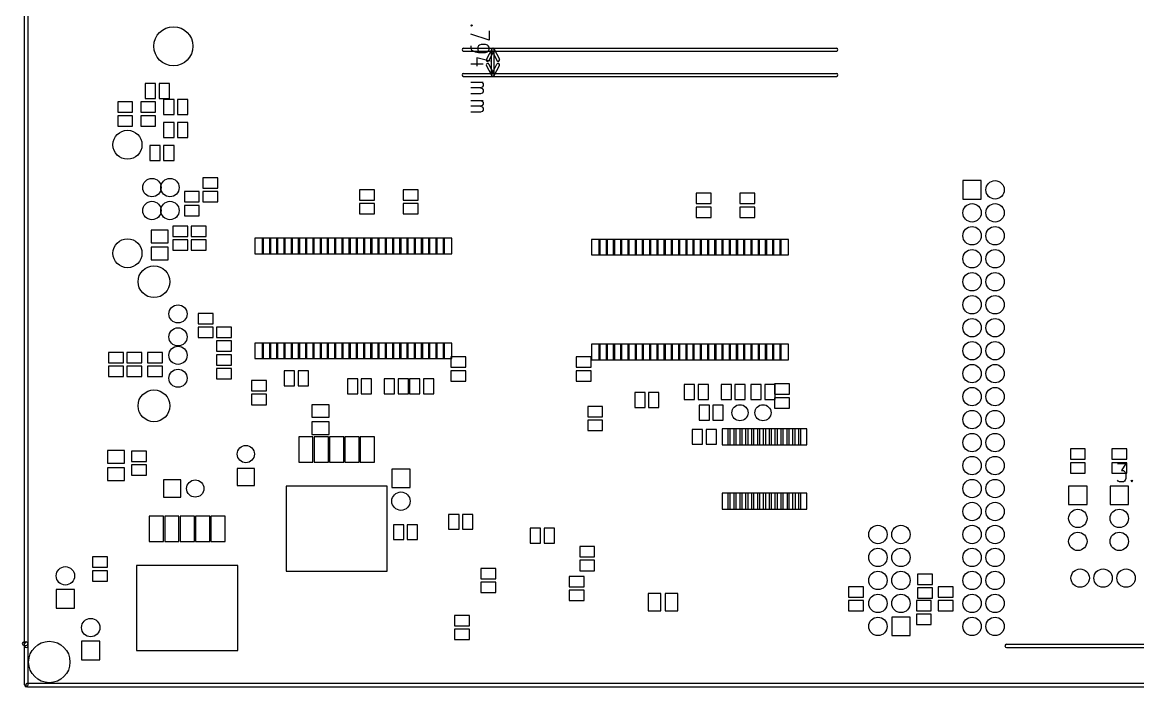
# Model space of a CAD drawing. Extents: x -29274 to 69862, y 24345 to 162744.
# Drawn here: x -8675 to 39854, y 24345 to 53262 of the extents above; entities that cross this region are included whole.
import ezdxf

# ---------------------------------------------------------------- set-up
doc = ezdxf.new("R2010")
doc.units = 0
doc.layers.add('BLACK', color=1, linetype='CONTINUOUS')

msp = doc.modelspace()

# ---------------------------------------------------------------- linework, layer by layer
at = {"layer": 'BLACK'}
for p, q in [((-8575, 26120), (-8575, 77770)), ((-8425, 26120), (-8425, 77770)), ((10837, 53119), (10875, 53148)), ((10875, 53091), (10837, 53119)), ((10913, 53119), (10837, 53119)), ((10875, 53148), (10913, 53119)), ((10913, 53119), (10875, 53091)), ((11637, 52490), (10837, 52747)), ((11637, 52890), (11637, 52490)), ((10521, 52130), (26749, 52130)), ((10521, 52010), (26749, 52010)), ((10837, 52234), (10837, 52119)), ((10837, 52119), (10875, 52062)), ((10875, 52062), (10913, 52034)), ((10913, 52034), (11028, 51976)), ((11028, 51976), (11180, 51948)), ((11180, 52234), (11142, 52176)), ((11142, 52176), (11142, 52062)), ((11142, 52062), (11180, 52005)), ((11218, 52262), (11180, 52234)), ((11180, 52005), (11218, 51976)), ((11180, 51948), (11485, 51948)), ((11294, 52291), (11218, 52262)), ((11218, 51976), (11294, 51948)), ((11485, 52291), (11294, 52291)), ((11561, 52262), (11485, 52291)), ((11485, 51948), (11561, 51976)), ((11747, 52098), (11518, 51656)), ((11599, 52234), (11561, 52262)), ((11561, 51976), (11599, 52005)), ((11637, 52176), (11599, 52234)), ((11599, 52005), (11637, 52062)), ((11854, 52042), (11625, 51600)), ((11637, 52062), (11637, 52176)), ((11741, 50970), (11741, 52070)), ((11748, 52042), (11978, 51600)), ((11854, 52098), (12084, 51656)), ((11861, 50970), (11861, 52070)), ((11675, 51577), (11104, 51720)), ((11104, 51720), (11104, 51348)), ((11854, 50999), (11625, 51441)), ((11748, 50999), (11978, 51441)), ((10521, 51030), (26749, 51030)), ((11371, 51434), (10837, 51434)), ((11747, 50943), (11518, 51385)), ((11854, 50943), (12084, 51385)), ((-3325, 50595), (-3325, 49945)), ((-2875, 50595), (-3325, 50595)), ((-2875, 49945), (-2875, 50595)), ((-2725, 50595), (-2725, 49945)), ((-2275, 50595), (-2725, 50595)), ((-2275, 49945), (-2275, 50595)), ((10521, 50910), (26749, 50910)), ((10837, 50663), (11371, 50663)), ((11294, 50663), (11332, 50635)), ((11332, 50635), (11371, 50577)), ((11371, 50492), (11332, 50435)), ((11371, 50577), (11371, 50492)), ((11256, 50406), (10837, 50406)), ((11256, 50149), (10837, 50149)), ((11332, 50435), (11256, 50406)), ((11256, 50406), (11332, 50377)), ((11332, 50177), (11256, 50149)), ((11332, 50377), (11371, 50320)), ((11371, 50235), (11332, 50177)), ((11371, 50320), (11371, 50235)), ((-3875, 49795), (-4525, 49795)), ((-4525, 49795), (-4525, 49345)), ((-3875, 49345), (-3875, 49795)), ((-2875, 49795), (-3525, 49795)), ((-3525, 49795), (-3525, 49345)), ((-3325, 49945), (-2875, 49945)), ((-2875, 49345), (-2875, 49795)), ((-2725, 49945), (-2275, 49945)), ((-2075, 49895), (-2525, 49895)), ((-2525, 49895), (-2525, 49245)), ((-2075, 49245), (-2075, 49895)), ((-1475, 49895), (-1925, 49895)), ((-1925, 49895), (-1925, 49245)), ((-1475, 49245), (-1475, 49895)), ((10837, 49863), (11371, 49863)), ((11256, 49606), (10837, 49606)), ((11332, 49635), (11256, 49606)), ((11256, 49606), (11332, 49577)), ((11294, 49863), (11332, 49835)), ((11332, 49835), (11371, 49777)), ((11371, 49692), (11332, 49635)), ((11332, 49577), (11371, 49520)), ((11371, 49777), (11371, 49692)), ((11371, 49520), (11371, 49435)), ((-4525, 49345), (-3875, 49345)), ((-3875, 49195), (-4525, 49195)), ((-4525, 49195), (-4525, 48745)), ((-3875, 48745), (-3875, 49195)), ((-3525, 49345), (-2875, 49345)), ((-2875, 49195), (-3525, 49195)), ((-3525, 49195), (-3525, 48745)), ((-2875, 48745), (-2875, 49195)), ((-2525, 49245), (-2075, 49245)), ((-1925, 49245), (-1475, 49245)), ((11256, 49349), (10837, 49349)), ((11332, 49377), (11256, 49349)), ((11371, 49435), (11332, 49377)), ((-4525, 48745), (-3875, 48745)), ((-3525, 48745), (-2875, 48745)), ((-2075, 48895), (-2525, 48895)), ((-2525, 48895), (-2525, 48245)), ((-2075, 48245), (-2075, 48895)), ((-1475, 48895), (-1925, 48895)), ((-1925, 48895), (-1925, 48245)), ((-1475, 48245), (-1475, 48895)), ((-2525, 48245), (-2075, 48245)), ((-1925, 48245), (-1475, 48245)), ((-2675, 47895), (-3125, 47895)), ((-3125, 47895), (-3125, 47245)), ((-2675, 47245), (-2675, 47895)), ((-2075, 47895), (-2525, 47895)), ((-2525, 47895), (-2525, 47245)), ((-2075, 47245), (-2075, 47895)), ((-3125, 47245), (-2675, 47245)), ((-2525, 47245), (-2075, 47245)), ((-175, 46495), (-825, 46495)), ((-825, 46495), (-825, 46045)), ((-175, 46045), (-175, 46495)), ((33050, 46370), (32250, 46370)), ((32250, 46370), (32250, 45570)), ((33050, 45570), (33050, 46370)), ((-975, 45895), (-1625, 45895)), ((-1625, 45895), (-1625, 45445)), ((-975, 45445), (-975, 45895)), ((-825, 46045), (-175, 46045)), ((-175, 45895), (-825, 45895)), ((-825, 45895), (-825, 45445)), ((-175, 45445), (-175, 45895)), ((6650, 45970), (6000, 45970)), ((6000, 45970), (6000, 45520)), ((6650, 45520), (6650, 45970)), ((8550, 45970), (7900, 45970)), ((7900, 45970), (7900, 45520)), ((8550, 45520), (8550, 45970)), ((21300, 45820), (20650, 45820)), ((20650, 45820), (20650, 45370)), ((21300, 45370), (21300, 45820)), ((23200, 45820), (22550, 45820)), ((22550, 45820), (22550, 45370)), ((23200, 45370), (23200, 45820)), ((-1625, 45445), (-975, 45445)), ((-975, 45295), (-1625, 45295)), ((-1625, 45295), (-1625, 44845)), ((-975, 44845), (-975, 45295)), ((-825, 45445), (-175, 45445)), ((6000, 45520), (6650, 45520)), ((6650, 45370), (6000, 45370)), ((6000, 45370), (6000, 44920)), ((6650, 44920), (6650, 45370)), ((7900, 45520), (8550, 45520)), ((8550, 45370), (7900, 45370)), ((7900, 45370), (7900, 44920)), ((8550, 44920), (8550, 45370)), ((20650, 45370), (21300, 45370)), ((21300, 45220), (20650, 45220)), ((20650, 45220), (20650, 44770)), ((21300, 44770), (21300, 45220)), ((22550, 45370), (23200, 45370)), ((23200, 45220), (22550, 45220)), ((22550, 45220), (22550, 44770)), ((23200, 44770), (23200, 45220)), ((32250, 45570), (33050, 45570)), ((-1625, 44845), (-975, 44845)), ((6000, 44920), (6650, 44920)), ((7900, 44920), (8550, 44920)), ((20650, 44770), (21300, 44770)), ((22550, 44770), (23200, 44770)), ((-2325, 44220), (-3075, 44220)), ((-3075, 44220), (-3075, 43670)), ((-2325, 43670), (-2325, 44220)), ((-1475, 44395), (-2125, 44395)), ((-2125, 44395), (-2125, 43945)), ((-1475, 43945), (-1475, 44395)), ((-675, 44395), (-1325, 44395)), ((-1325, 44395), (-1325, 43945)), ((-675, 43945), (-675, 44395)), ((-2125, 43945), (-1475, 43945)), ((-1475, 43795), (-2125, 43795)), ((-2125, 43795), (-2125, 43345)), ((-1475, 43345), (-1475, 43795)), ((-1325, 43945), (-675, 43945)), ((-675, 43795), (-1325, 43795)), ((-1325, 43795), (-1325, 43345)), ((-675, 43345), (-675, 43795)), ((1819, 43864), (1443, 43864)), ((1443, 43864), (1443, 43192)), ((2134, 43864), (1758, 43864)), ((1758, 43864), (1758, 43192)), ((1819, 43192), (1819, 43864)), ((2449, 43864), (2073, 43864)), ((2073, 43864), (2073, 43192)), ((2134, 43192), (2134, 43864)), ((2764, 43864), (2388, 43864)), ((2388, 43864), (2388, 43192)), ((2449, 43192), (2449, 43864)), ((3079, 43864), (2703, 43864)), ((2703, 43864), (2703, 43192)), ((2764, 43192), (2764, 43864)), ((3394, 43864), (3018, 43864)), ((3018, 43864), (3018, 43192)), ((3079, 43192), (3079, 43864)), ((3709, 43864), (3333, 43864)), ((3333, 43864), (3333, 43192)), ((3394, 43192), (3394, 43864)), ((4024, 43864), (3648, 43864)), ((3648, 43864), (3648, 43192)), ((3709, 43192), (3709, 43864)), ((4339, 43864), (3963, 43864)), ((3963, 43864), (3963, 43192)), ((4024, 43192), (4024, 43864)), ((4654, 43864), (4278, 43864)), ((4278, 43864), (4278, 43192)), ((4339, 43192), (4339, 43864)), ((4969, 43864), (4593, 43864)), ((4593, 43864), (4593, 43192)), ((4654, 43192), (4654, 43864)), ((5284, 43864), (4908, 43864)), ((4908, 43864), (4908, 43192)), ((4969, 43192), (4969, 43864)), ((5598, 43864), (5222, 43864)), ((5222, 43864), (5222, 43192)), ((5284, 43192), (5284, 43864)), ((5913, 43864), (5537, 43864)), ((5537, 43864), (5537, 43192)), ((5598, 43192), (5598, 43864)), ((6227, 43864), (5851, 43864)), ((5851, 43864), (5851, 43192)), ((5913, 43192), (5913, 43864)), ((6542, 43864), (6166, 43864)), ((6166, 43864), (6166, 43192)), ((6227, 43192), (6227, 43864)), ((6857, 43864), (6481, 43864)), ((6481, 43864), (6481, 43192)), ((6542, 43192), (6542, 43864)), ((7172, 43864), (6796, 43864)), ((6796, 43864), (6796, 43192)), ((6857, 43192), (6857, 43864)), ((7487, 43864), (7111, 43864)), ((7111, 43864), (7111, 43192)), ((7172, 43192), (7172, 43864)), ((7802, 43864), (7426, 43864)), ((7426, 43864), (7426, 43192)), ((7487, 43192), (7487, 43864)), ((8117, 43864), (7741, 43864)), ((7741, 43864), (7741, 43192)), ((7802, 43192), (7802, 43864)), ((8432, 43864), (8056, 43864)), ((8056, 43864), (8056, 43192)), ((8117, 43192), (8117, 43864)), ((8747, 43864), (8371, 43864)), ((8371, 43864), (8371, 43192)), ((8432, 43192), (8432, 43864)), ((9062, 43864), (8686, 43864)), ((8686, 43864), (8686, 43192)), ((8747, 43192), (8747, 43864)), ((9377, 43864), (9001, 43864)), ((9001, 43864), (9001, 43192)), ((9062, 43192), (9062, 43864)), ((9692, 43864), (9316, 43864)), ((9316, 43864), (9316, 43192)), ((9377, 43192), (9377, 43864)), ((10007, 43864), (9631, 43864)), ((9631, 43864), (9631, 43192)), ((9692, 43192), (9692, 43864)), ((10007, 43192), (10007, 43864)), ((16469, 43814), (16093, 43814)), ((16093, 43814), (16093, 43142)), ((16784, 43814), (16408, 43814)), ((16408, 43814), (16408, 43142)), ((16469, 43142), (16469, 43814)), ((17099, 43814), (16723, 43814)), ((16723, 43814), (16723, 43142)), ((16784, 43142), (16784, 43814)), ((17414, 43814), (17038, 43814)), ((17038, 43814), (17038, 43142)), ((17099, 43142), (17099, 43814)), ((17729, 43814), (17353, 43814)), ((17353, 43814), (17353, 43142)), ((17414, 43142), (17414, 43814)), ((18044, 43814), (17668, 43814)), ((17668, 43814), (17668, 43142)), ((17729, 43142), (17729, 43814)), ((18359, 43814), (17983, 43814)), ((17983, 43814), (17983, 43142)), ((18044, 43142), (18044, 43814)), ((18674, 43814), (18298, 43814)), ((18298, 43814), (18298, 43142)), ((18359, 43142), (18359, 43814)), ((18989, 43814), (18613, 43814)), ((18613, 43814), (18613, 43142)), ((18674, 43142), (18674, 43814)), ((19304, 43814), (18928, 43814)), ((18928, 43814), (18928, 43142)), ((18989, 43142), (18989, 43814)), ((19619, 43814), (19243, 43814)), ((19243, 43814), (19243, 43142)), ((19304, 43142), (19304, 43814)), ((19934, 43814), (19558, 43814)), ((19558, 43814), (19558, 43142)), ((19619, 43142), (19619, 43814)), ((20248, 43814), (19872, 43814)), ((19872, 43814), (19872, 43142)), ((19934, 43142), (19934, 43814)), ((20563, 43814), (20187, 43814)), ((20187, 43814), (20187, 43142)), ((20248, 43142), (20248, 43814)), ((20877, 43814), (20501, 43814)), ((20501, 43814), (20501, 43142)), ((20563, 43142), (20563, 43814)), ((21192, 43814), (20816, 43814)), ((20816, 43814), (20816, 43142)), ((20877, 43142), (20877, 43814)), ((21507, 43814), (21131, 43814)), ((21131, 43814), (21131, 43142)), ((21192, 43142), (21192, 43814)), ((21822, 43814), (21446, 43814)), ((21446, 43814), (21446, 43142)), ((21507, 43142), (21507, 43814)), ((22137, 43814), (21761, 43814)), ((21761, 43814), (21761, 43142)), ((21822, 43142), (21822, 43814)), ((22452, 43814), (22076, 43814)), ((22076, 43814), (22076, 43142)), ((22137, 43142), (22137, 43814)), ((22767, 43814), (22391, 43814)), ((22391, 43814), (22391, 43142)), ((22452, 43142), (22452, 43814)), ((23082, 43814), (22706, 43814)), ((22706, 43814), (22706, 43142)), ((22767, 43142), (22767, 43814)), ((23397, 43814), (23021, 43814)), ((23021, 43814), (23021, 43142)), ((23082, 43142), (23082, 43814)), ((23712, 43814), (23336, 43814)), ((23336, 43814), (23336, 43142)), ((23397, 43142), (23397, 43814)), ((24027, 43814), (23651, 43814)), ((23651, 43814), (23651, 43142)), ((23712, 43142), (23712, 43814)), ((24342, 43814), (23966, 43814)), ((23966, 43814), (23966, 43142)), ((24027, 43142), (24027, 43814)), ((24657, 43814), (24281, 43814)), ((24281, 43814), (24281, 43142)), ((24342, 43142), (24342, 43814)), ((24657, 43142), (24657, 43814)), ((-3075, 43670), (-2325, 43670)), ((-2325, 43470), (-3075, 43470)), ((-3075, 43470), (-3075, 42920)), ((-2325, 42920), (-2325, 43470)), ((-2125, 43345), (-1475, 43345)), ((-1325, 43345), (-675, 43345)), ((1443, 43192), (1819, 43192)), ((1758, 43192), (2134, 43192)), ((2073, 43192), (2449, 43192)), ((2388, 43192), (2764, 43192)), ((2703, 43192), (3079, 43192)), ((3018, 43192), (3394, 43192)), ((3333, 43192), (3709, 43192)), ((3648, 43192), (4024, 43192)), ((3963, 43192), (4339, 43192)), ((4278, 43192), (4654, 43192)), ((4593, 43192), (4969, 43192)), ((4908, 43192), (5284, 43192)), ((5222, 43192), (5598, 43192)), ((5537, 43192), (5913, 43192)), ((5851, 43192), (6227, 43192)), ((6166, 43192), (6542, 43192)), ((6481, 43192), (6857, 43192)), ((6796, 43192), (7172, 43192)), ((7111, 43192), (7487, 43192)), ((7426, 43192), (7802, 43192)), ((7741, 43192), (8117, 43192)), ((8056, 43192), (8432, 43192)), ((8371, 43192), (8747, 43192)), ((8686, 43192), (9062, 43192)), ((9001, 43192), (9377, 43192)), ((9316, 43192), (9692, 43192)), ((9631, 43192), (10007, 43192)), ((-3075, 42920), (-2325, 42920)), ((16093, 43142), (16469, 43142)), ((16408, 43142), (16784, 43142)), ((16723, 43142), (17099, 43142)), ((17038, 43142), (17414, 43142)), ((17353, 43142), (17729, 43142)), ((17668, 43142), (18044, 43142)), ((17983, 43142), (18359, 43142)), ((18298, 43142), (18674, 43142)), ((18613, 43142), (18989, 43142)), ((18928, 43142), (19304, 43142)), ((19243, 43142), (19619, 43142)), ((19558, 43142), (19934, 43142)), ((19872, 43142), (20248, 43142)), ((20187, 43142), (20563, 43142)), ((20501, 43142), (20877, 43142)), ((20816, 43142), (21192, 43142)), ((21131, 43142), (21507, 43142)), ((21446, 43142), (21822, 43142)), ((21761, 43142), (22137, 43142)), ((22076, 43142), (22452, 43142)), ((22391, 43142), (22767, 43142)), ((22706, 43142), (23082, 43142)), ((23021, 43142), (23397, 43142)), ((23336, 43142), (23712, 43142)), ((23651, 43142), (24027, 43142)), ((23966, 43142), (24342, 43142)), ((24281, 43142), (24657, 43142)), ((-375, 40595), (-1025, 40595)), ((-1025, 40595), (-1025, 40145)), ((-375, 40145), (-375, 40595)), ((-1025, 40145), (-375, 40145)), ((-375, 39995), (-1025, 39995)), ((-1025, 39995), (-1025, 39545)), ((-375, 39545), (-375, 39995)), ((425, 39995), (-225, 39995)), ((-225, 39995), (-225, 39545)), ((425, 39545), (425, 39995)), ((-1025, 39545), (-375, 39545)), ((-225, 39545), (425, 39545)), ((425, 39395), (-225, 39395)), ((-225, 39395), (-225, 38945)), ((425, 38945), (425, 39395)), ((-4275, 38895), (-4925, 38895)), ((-4925, 38895), (-4925, 38445)), ((-4275, 38445), (-4275, 38895)), ((-3475, 38895), (-4125, 38895)), ((-4125, 38895), (-4125, 38445)), ((-3475, 38445), (-3475, 38895)), ((-2575, 38895), (-3225, 38895)), ((-3225, 38895), (-3225, 38445)), ((-2575, 38445), (-2575, 38895)), ((-225, 38945), (425, 38945)), ((1819, 39298), (1443, 39298)), ((1443, 39298), (1443, 38626)), ((2134, 39298), (1758, 39298)), ((1758, 39298), (1758, 38626)), ((1819, 38626), (1819, 39298)), ((2449, 39298), (2073, 39298)), ((2073, 39298), (2073, 38626)), ((2134, 38626), (2134, 39298)), ((2764, 39298), (2388, 39298)), ((2388, 39298), (2388, 38626)), ((2449, 38626), (2449, 39298)), ((3079, 39298), (2703, 39298)), ((2703, 39298), (2703, 38626)), ((2764, 38626), (2764, 39298)), ((3394, 39298), (3018, 39298)), ((3018, 39298), (3018, 38626)), ((3079, 38626), (3079, 39298)), ((3709, 39298), (3333, 39298)), ((3333, 39298), (3333, 38626)), ((3394, 38626), (3394, 39298)), ((4024, 39298), (3648, 39298)), ((3648, 39298), (3648, 38626)), ((3709, 38626), (3709, 39298)), ((4339, 39298), (3963, 39298)), ((3963, 39298), (3963, 38626)), ((4024, 38626), (4024, 39298)), ((4654, 39298), (4278, 39298)), ((4278, 39298), (4278, 38626)), ((4339, 38626), (4339, 39298)), ((4969, 39298), (4593, 39298)), ((4593, 39298), (4593, 38626)), ((4654, 38626), (4654, 39298)), ((5284, 39298), (4908, 39298)), ((4908, 39298), (4908, 38626)), ((4969, 38626), (4969, 39298)), ((5598, 39298), (5222, 39298)), ((5222, 39298), (5222, 38626)), ((5284, 38626), (5284, 39298)), ((5913, 39298), (5537, 39298)), ((5537, 39298), (5537, 38626)), ((5598, 38626), (5598, 39298)), ((6227, 39298), (5851, 39298)), ((5851, 39298), (5851, 38626)), ((5913, 38626), (5913, 39298)), ((6542, 39298), (6166, 39298)), ((6166, 39298), (6166, 38626)), ((6227, 38626), (6227, 39298)), ((6857, 39298), (6481, 39298)), ((6481, 39298), (6481, 38626)), ((6542, 38626), (6542, 39298)), ((7172, 39298), (6796, 39298)), ((6796, 39298), (6796, 38626)), ((6857, 38626), (6857, 39298)), ((7487, 39298), (7111, 39298)), ((7111, 39298), (7111, 38626)), ((7172, 38626), (7172, 39298)), ((7802, 39298), (7426, 39298)), ((7426, 39298), (7426, 38626)), ((7487, 38626), (7487, 39298)), ((8117, 39298), (7741, 39298)), ((7741, 39298), (7741, 38626)), ((7802, 38626), (7802, 39298)), ((8432, 39298), (8056, 39298)), ((8056, 39298), (8056, 38626)), ((8117, 38626), (8117, 39298)), ((8747, 39298), (8371, 39298)), ((8371, 39298), (8371, 38626)), ((8432, 38626), (8432, 39298)), ((9062, 39298), (8686, 39298)), ((8686, 39298), (8686, 38626)), ((8747, 38626), (8747, 39298)), ((9377, 39298), (9001, 39298)), ((9001, 39298), (9001, 38626)), ((9062, 38626), (9062, 39298)), ((9692, 39298), (9316, 39298)), ((9316, 39298), (9316, 38626)), ((9377, 38626), (9377, 39298)), ((10007, 39298), (9631, 39298)), ((9631, 39298), (9631, 38626)), ((9692, 38626), (9692, 39298)), ((10007, 38626), (10007, 39298)), ((16469, 39248), (16093, 39248)), ((16093, 39248), (16093, 38576)), ((16784, 39248), (16408, 39248)), ((16408, 39248), (16408, 38576)), ((16469, 38576), (16469, 39248)), ((17099, 39248), (16723, 39248)), ((16723, 39248), (16723, 38576)), ((16784, 38576), (16784, 39248)), ((17414, 39248), (17038, 39248)), ((17038, 39248), (17038, 38576)), ((17099, 38576), (17099, 39248)), ((17729, 39248), (17353, 39248)), ((17353, 39248), (17353, 38576)), ((17414, 38576), (17414, 39248)), ((18044, 39248), (17668, 39248)), ((17668, 39248), (17668, 38576)), ((17729, 38576), (17729, 39248)), ((18359, 39248), (17983, 39248)), ((17983, 39248), (17983, 38576)), ((18044, 38576), (18044, 39248)), ((18674, 39248), (18298, 39248)), ((18298, 39248), (18298, 38576)), ((18359, 38576), (18359, 39248)), ((18989, 39248), (18613, 39248)), ((18613, 39248), (18613, 38576)), ((18674, 38576), (18674, 39248)), ((19304, 39248), (18928, 39248)), ((18928, 39248), (18928, 38576)), ((18989, 38576), (18989, 39248)), ((19619, 39248), (19243, 39248)), ((19243, 39248), (19243, 38576)), ((19304, 38576), (19304, 39248)), ((19934, 39248), (19558, 39248)), ((19558, 39248), (19558, 38576)), ((19619, 38576), (19619, 39248)), ((20248, 39248), (19872, 39248)), ((19872, 39248), (19872, 38576)), ((19934, 38576), (19934, 39248)), ((20563, 39248), (20187, 39248)), ((20187, 39248), (20187, 38576)), ((20248, 38576), (20248, 39248)), ((20877, 39248), (20501, 39248)), ((20501, 39248), (20501, 38576)), ((20563, 38576), (20563, 39248)), ((21192, 39248), (20816, 39248)), ((20816, 39248), (20816, 38576)), ((20877, 38576), (20877, 39248)), ((21507, 39248), (21131, 39248)), ((21131, 39248), (21131, 38576)), ((21192, 38576), (21192, 39248)), ((21822, 39248), (21446, 39248)), ((21446, 39248), (21446, 38576)), ((21507, 38576), (21507, 39248)), ((22137, 39248), (21761, 39248)), ((21761, 39248), (21761, 38576)), ((21822, 38576), (21822, 39248)), ((22452, 39248), (22076, 39248)), ((22076, 39248), (22076, 38576)), ((22137, 38576), (22137, 39248)), ((22767, 39248), (22391, 39248)), ((22391, 39248), (22391, 38576)), ((22452, 38576), (22452, 39248)), ((23082, 39248), (22706, 39248)), ((22706, 39248), (22706, 38576)), ((22767, 38576), (22767, 39248)), ((23397, 39248), (23021, 39248)), ((23021, 39248), (23021, 38576)), ((23082, 38576), (23082, 39248)), ((23712, 39248), (23336, 39248)), ((23336, 39248), (23336, 38576)), ((23397, 38576), (23397, 39248)), ((24027, 39248), (23651, 39248)), ((23651, 39248), (23651, 38576)), ((23712, 38576), (23712, 39248)), ((24342, 39248), (23966, 39248)), ((23966, 39248), (23966, 38576)), ((24027, 38576), (24027, 39248)), ((24657, 39248), (24281, 39248)), ((24281, 39248), (24281, 38576)), ((24342, 38576), (24342, 39248)), ((24657, 38576), (24657, 39248)), ((-4925, 38445), (-4275, 38445)), ((-4125, 38445), (-3475, 38445)), ((-3225, 38445), (-2575, 38445)), ((425, 38795), (-225, 38795)), ((-225, 38795), (-225, 38345)), ((-225, 38345), (425, 38345)), ((425, 38345), (425, 38795)), ((1443, 38626), (1819, 38626)), ((1758, 38626), (2134, 38626)), ((2073, 38626), (2449, 38626)), ((2388, 38626), (2764, 38626)), ((2703, 38626), (3079, 38626)), ((3018, 38626), (3394, 38626)), ((3333, 38626), (3709, 38626)), ((3648, 38626), (4024, 38626)), ((3963, 38626), (4339, 38626)), ((4278, 38626), (4654, 38626)), ((4593, 38626), (4969, 38626)), ((4908, 38626), (5284, 38626)), ((5222, 38626), (5598, 38626)), ((5537, 38626), (5913, 38626)), ((5851, 38626), (6227, 38626)), ((6166, 38626), (6542, 38626)), ((6481, 38626), (6857, 38626)), ((6796, 38626), (7172, 38626)), ((7111, 38626), (7487, 38626)), ((7426, 38626), (7802, 38626)), ((7741, 38626), (8117, 38626)), ((8056, 38626), (8432, 38626)), ((8371, 38626), (8747, 38626)), ((8686, 38626), (9062, 38626)), ((9001, 38626), (9377, 38626)), ((9316, 38626), (9692, 38626)), ((9631, 38626), (10007, 38626)), ((10625, 38695), (9975, 38695)), ((9975, 38695), (9975, 38245)), ((10625, 38245), (10625, 38695)), ((16075, 38695), (15425, 38695)), ((15425, 38695), (15425, 38245)), ((16075, 38245), (16075, 38695)), ((16093, 38576), (16469, 38576)), ((16408, 38576), (16784, 38576)), ((16723, 38576), (17099, 38576)), ((17038, 38576), (17414, 38576)), ((17353, 38576), (17729, 38576)), ((17668, 38576), (18044, 38576)), ((17983, 38576), (18359, 38576)), ((18298, 38576), (18674, 38576)), ((18613, 38576), (18989, 38576)), ((18928, 38576), (19304, 38576)), ((19243, 38576), (19619, 38576)), ((19558, 38576), (19934, 38576)), ((19872, 38576), (20248, 38576)), ((20187, 38576), (20563, 38576)), ((20501, 38576), (20877, 38576)), ((20816, 38576), (21192, 38576)), ((21131, 38576), (21507, 38576)), ((21446, 38576), (21822, 38576)), ((21761, 38576), (22137, 38576)), ((22076, 38576), (22452, 38576)), ((22391, 38576), (22767, 38576)), ((22706, 38576), (23082, 38576)), ((23021, 38576), (23397, 38576)), ((23336, 38576), (23712, 38576)), ((23651, 38576), (24027, 38576)), ((23966, 38576), (24342, 38576)), ((24281, 38576), (24657, 38576)), ((-4275, 38295), (-4925, 38295)), ((-4925, 38295), (-4925, 37845)), ((-4275, 37845), (-4275, 38295)), ((-3475, 38295), (-4125, 38295)), ((-4125, 38295), (-4125, 37845)), ((-3475, 37845), (-3475, 38295)), ((-2575, 38295), (-3225, 38295)), ((-3225, 38295), (-3225, 37845)), ((-2575, 37845), (-2575, 38295)), ((425, 38195), (-225, 38195)), ((-225, 38195), (-225, 37745)), ((425, 37745), (425, 38195)), ((3175, 38095), (2725, 38095)), ((2725, 38095), (2725, 37445)), ((3175, 37445), (3175, 38095)), ((3775, 38095), (3325, 38095)), ((3325, 38095), (3325, 37445)), ((3775, 37445), (3775, 38095)), ((9975, 38245), (10625, 38245)), ((10625, 38095), (9975, 38095)), ((9975, 38095), (9975, 37645)), ((10625, 37645), (10625, 38095)), ((15425, 38245), (16075, 38245)), ((16075, 38095), (15425, 38095)), ((15425, 38095), (15425, 37645)), ((16075, 37645), (16075, 38095)), ((-4925, 37845), (-4275, 37845)), ((-4125, 37845), (-3475, 37845)), ((-3225, 37845), (-2575, 37845)), ((-225, 37745), (425, 37745)), ((1950, 37670), (1300, 37670)), ((1300, 37670), (1300, 37220)), ((1950, 37220), (1950, 37670)), ((2725, 37445), (3175, 37445)), ((3325, 37445), (3775, 37445)), ((5475, 37745), (5475, 37095)), ((5925, 37745), (5475, 37745)), ((5925, 37095), (5925, 37745)), ((6075, 37745), (6075, 37095)), ((6525, 37745), (6075, 37745)), ((6525, 37095), (6525, 37745)), ((7075, 37745), (7075, 37095)), ((7525, 37745), (7075, 37745)), ((7525, 37095), (7525, 37745)), ((7675, 37745), (7675, 37095)), ((8125, 37745), (7675, 37745)), ((8125, 37095), (8125, 37745)), ((8625, 37745), (8175, 37745)), ((8175, 37745), (8175, 37095)), ((8625, 37095), (8625, 37745)), ((9225, 37745), (8775, 37745)), ((8775, 37745), (8775, 37095)), ((9225, 37095), (9225, 37745)), ((9975, 37645), (10625, 37645)), ((15425, 37645), (16075, 37645)), ((20125, 37495), (20125, 36845)), ((20575, 37495), (20125, 37495)), ((20575, 36845), (20575, 37495)), ((20725, 37495), (20725, 36845)), ((21175, 37495), (20725, 37495)), ((21175, 36845), (21175, 37495)), ((21725, 37495), (21725, 36845)), ((22175, 37495), (21725, 37495)), ((22175, 36845), (22175, 37495)), ((22325, 37495), (22325, 36845)), ((22775, 37495), (22325, 37495)), ((22775, 36845), (22775, 37495)), ((23475, 37495), (23025, 37495)), ((23025, 37495), (23025, 36845)), ((23475, 36845), (23475, 37495)), ((24075, 37495), (23625, 37495)), ((23625, 37495), (23625, 36845)), ((24700, 37520), (24050, 37520)), ((24050, 37520), (24050, 37070)), ((24075, 36845), (24075, 37495)), ((24700, 37070), (24700, 37520)), ((1300, 37220), (1950, 37220)), ((1950, 37070), (1300, 37070)), ((1300, 37070), (1300, 36620)), ((1950, 36620), (1950, 37070)), ((5475, 37095), (5925, 37095)), ((6075, 37095), (6525, 37095)), ((7075, 37095), (7525, 37095)), ((7675, 37095), (8125, 37095)), ((8175, 37095), (8625, 37095)), ((8775, 37095), (9225, 37095)), ((17975, 37145), (17975, 36495)), ((18425, 37145), (17975, 37145)), ((18425, 36495), (18425, 37145)), ((18575, 37145), (18575, 36495)), ((19025, 37145), (18575, 37145)), ((19025, 36495), (19025, 37145)), ((24050, 37070), (24700, 37070)), ((24700, 36920), (24050, 36920)), ((24050, 36920), (24050, 36470)), ((24700, 36470), (24700, 36920)), ((1300, 36620), (1950, 36620)), ((4675, 36620), (3925, 36620)), ((3925, 36620), (3925, 36070)), ((4675, 36070), (4675, 36620)), ((16575, 36545), (15925, 36545)), ((15925, 36545), (15925, 36095)), ((16575, 36095), (16575, 36545)), ((17975, 36495), (18425, 36495)), ((18575, 36495), (19025, 36495)), ((20125, 36845), (20575, 36845)), ((20725, 36845), (21175, 36845)), ((20775, 36595), (20775, 35945)), ((21225, 36595), (20775, 36595)), ((21225, 35945), (21225, 36595)), ((21375, 36595), (21375, 35945)), ((21825, 36595), (21375, 36595)), ((21725, 36845), (22175, 36845)), ((21825, 35945), (21825, 36595)), ((22325, 36845), (22775, 36845)), ((23025, 36845), (23475, 36845)), ((23625, 36845), (24075, 36845)), ((24050, 36470), (24700, 36470)), ((3925, 36070), (4675, 36070)), ((15925, 36095), (16575, 36095)), ((16575, 35945), (15925, 35945)), ((15925, 35945), (15925, 35495)), ((16575, 35495), (16575, 35945)), ((20775, 35945), (21225, 35945)), ((21375, 35945), (21825, 35945)), ((4675, 35870), (3925, 35870)), ((3925, 35870), (3925, 35320)), ((4675, 35320), (4675, 35870)), ((15925, 35495), (16575, 35495)), ((20925, 35545), (20475, 35545)), ((20475, 35545), (20475, 34895)), ((20925, 34895), (20925, 35545)), ((21525, 35545), (21075, 35545)), ((21075, 35545), (21075, 34895)), ((21525, 34895), (21525, 35545)), ((21770, 35570), (21770, 34870)), ((22130, 35570), (21770, 35570)), ((22020, 35570), (22020, 34870)), ((22380, 35570), (22020, 35570)), ((22130, 34870), (22130, 35570)), ((22280, 35570), (22280, 34870)), ((22640, 35570), (22280, 35570)), ((22380, 34870), (22380, 35570)), ((22540, 35570), (22540, 34870)), ((22900, 35570), (22540, 35570)), ((22640, 34870), (22640, 35570)), ((22790, 35570), (22790, 34870)), ((23150, 35570), (22790, 35570)), ((22900, 34870), (22900, 35570)), ((23050, 35570), (23050, 34870)), ((23410, 35570), (23050, 35570)), ((23150, 34870), (23150, 35570)), ((23310, 35570), (23310, 34870)), ((23670, 35570), (23310, 35570)), ((23410, 34870), (23410, 35570)), ((23560, 35570), (23560, 34870)), ((23920, 35570), (23560, 35570)), ((23670, 34870), (23670, 35570)), ((23820, 35570), (23820, 34870)), ((24180, 35570), (23820, 35570)), ((23920, 34870), (23920, 35570)), ((24070, 35570), (24070, 34870)), ((24430, 35570), (24070, 35570)), ((24180, 34870), (24180, 35570)), ((24330, 35570), (24330, 34870)), ((24690, 35570), (24330, 35570)), ((24430, 34870), (24430, 35570)), ((24590, 35570), (24590, 34870)), ((24950, 35570), (24590, 35570)), ((24690, 34870), (24690, 35570)), ((24840, 35570), (24840, 34870)), ((25200, 35570), (24840, 35570)), ((24950, 34870), (24950, 35570)), ((25100, 35570), (25100, 34870)), ((25460, 35570), (25100, 35570)), ((25200, 34870), (25200, 35570)), ((25460, 34870), (25460, 35570)), ((3350, 35220), (3350, 34120)), ((3970, 35220), (3350, 35220)), ((3925, 35320), (4675, 35320)), ((3970, 34120), (3970, 35220)), ((4020, 35220), (4020, 34120)), ((4640, 35220), (4020, 35220)), ((4640, 34120), (4640, 35220)), ((4690, 35220), (4690, 34120)), ((5310, 35220), (4690, 35220)), ((5310, 34120), (5310, 35220)), ((5360, 35220), (5360, 34120)), ((5980, 35220), (5360, 35220)), ((5980, 34120), (5980, 35220)), ((6030, 35220), (6030, 34120)), ((6650, 35220), (6030, 35220)), ((6650, 34120), (6650, 35220)), ((-4225, 34620), (-4975, 34620)), ((-4975, 34620), (-4975, 34070)), ((-4225, 34070), (-4225, 34620)), ((-3275, 34595), (-3925, 34595)), ((-3925, 34595), (-3925, 34145)), ((-3275, 34145), (-3275, 34595)), ((20475, 34895), (20925, 34895)), ((21075, 34895), (21525, 34895)), ((21770, 34870), (22130, 34870)), ((22020, 34870), (22380, 34870)), ((22280, 34870), (22640, 34870)), ((22540, 34870), (22900, 34870)), ((22790, 34870), (23150, 34870)), ((23050, 34870), (23410, 34870)), ((23310, 34870), (23670, 34870)), ((23560, 34870), (23920, 34870)), ((23820, 34870), (24180, 34870)), ((24070, 34870), (24430, 34870)), ((24330, 34870), (24690, 34870)), ((24590, 34870), (24950, 34870)), ((24840, 34870), (25200, 34870)), ((25100, 34870), (25460, 34870)), ((37575, 34695), (36925, 34695)), ((36925, 34695), (36925, 34245)), ((37575, 34245), (37575, 34695)), ((39375, 34695), (38725, 34695)), ((38725, 34695), (38725, 34245)), ((39375, 34245), (39375, 34695)), ((-4975, 34070), (-4225, 34070)), ((-3925, 34145), (-3275, 34145)), ((-3275, 33995), (-3925, 33995)), ((-3925, 33995), (-3925, 33545)), ((-3275, 33545), (-3275, 33995)), ((3350, 34120), (3970, 34120)), ((4020, 34120), (4640, 34120)), ((4690, 34120), (5310, 34120)), ((5360, 34120), (5980, 34120)), ((6030, 34120), (6650, 34120)), ((36925, 34245), (37575, 34245)), ((37575, 34095), (36925, 34095)), ((36925, 34095), (36925, 33645)), ((37575, 33645), (37575, 34095)), ((38725, 34245), (39375, 34245)), ((39375, 34095), (38725, 34095)), ((38725, 34095), (38725, 33645)), ((38973, 34057), (39344, 34057)), ((39344, 34057), (39144, 33752)), ((39375, 33645), (39375, 34095)), ((-4225, 33870), (-4975, 33870)), ((-4975, 33870), (-4975, 33320)), ((-4225, 33320), (-4225, 33870)), ((-3925, 33545), (-3275, 33545)), ((1425, 33845), (675, 33845)), ((675, 33845), (675, 33095)), ((1425, 33095), (1425, 33845)), ((8200, 33820), (7400, 33820)), ((7400, 33820), (7400, 33020)), ((8200, 33020), (8200, 33820)), ((36925, 33645), (37575, 33645)), ((38725, 33645), (39375, 33645)), ((39144, 33752), (39230, 33752)), ((39230, 33752), (39287, 33714)), ((39287, 33714), (39316, 33676)), ((39316, 33676), (39344, 33600)), ((39344, 33600), (39344, 33410)), ((-4975, 33320), (-4225, 33320)), ((-2525, 33345), (-2525, 32595)), ((-1775, 33345), (-2525, 33345)), ((-1775, 32595), (-1775, 33345)), ((675, 33095), (1425, 33095)), ((2800, 33070), (2800, 29370)), ((7200, 33070), (2800, 33070)), ((7200, 29370), (7200, 33070)), ((7400, 33020), (8200, 33020)), ((37650, 33070), (36850, 33070)), ((36850, 33070), (36850, 32270)), ((37650, 32270), (37650, 33070)), ((39450, 33070), (38650, 33070)), ((38650, 33070), (38650, 32270)), ((39001, 33295), (38973, 33333)), ((39058, 33257), (39001, 33295)), ((39230, 33257), (39058, 33257)), ((39287, 33295), (39230, 33257)), ((39316, 33333), (39287, 33295)), ((39344, 33410), (39316, 33333)), ((39450, 32270), (39450, 33070)), ((39572, 33295), (39601, 33333)), ((39601, 33257), (39572, 33295)), ((39601, 33333), (39629, 33295)), ((39601, 33333), (39601, 33257)), ((39629, 33295), (39601, 33257)), ((-2525, 32595), (-1775, 32595)), ((21770, 32770), (21770, 32070)), ((22130, 32770), (21770, 32770)), ((22020, 32770), (22020, 32070)), ((22380, 32770), (22020, 32770)), ((22130, 32070), (22130, 32770)), ((22280, 32770), (22280, 32070)), ((22640, 32770), (22280, 32770)), ((22380, 32070), (22380, 32770)), ((22540, 32770), (22540, 32070)), ((22900, 32770), (22540, 32770)), ((22640, 32070), (22640, 32770)), ((22790, 32770), (22790, 32070)), ((23150, 32770), (22790, 32770)), ((22900, 32070), (22900, 32770)), ((23050, 32770), (23050, 32070)), ((23410, 32770), (23050, 32770)), ((23150, 32070), (23150, 32770)), ((23310, 32770), (23310, 32070)), ((23670, 32770), (23310, 32770)), ((23410, 32070), (23410, 32770)), ((23560, 32770), (23560, 32070)), ((23920, 32770), (23560, 32770)), ((23670, 32070), (23670, 32770)), ((23820, 32770), (23820, 32070)), ((24180, 32770), (23820, 32770)), ((23920, 32070), (23920, 32770)), ((24070, 32770), (24070, 32070)), ((24430, 32770), (24070, 32770)), ((24180, 32070), (24180, 32770)), ((24330, 32770), (24330, 32070)), ((24690, 32770), (24330, 32770)), ((24430, 32070), (24430, 32770)), ((24600, 32770), (24600, 32070)), ((24960, 32770), (24600, 32770)), ((24690, 32070), (24690, 32770)), ((24840, 32770), (24840, 32070)), ((25200, 32770), (24840, 32770)), ((24960, 32070), (24960, 32770)), ((25100, 32770), (25100, 32070)), ((25460, 32770), (25100, 32770)), ((25200, 32070), (25200, 32770)), ((25460, 32070), (25460, 32770)), ((21770, 32070), (22130, 32070)), ((22020, 32070), (22380, 32070)), ((22280, 32070), (22640, 32070)), ((22540, 32070), (22900, 32070)), ((22790, 32070), (23150, 32070)), ((23050, 32070), (23410, 32070)), ((23310, 32070), (23670, 32070)), ((23560, 32070), (23920, 32070)), ((23820, 32070), (24180, 32070)), ((24070, 32070), (24430, 32070)), ((24330, 32070), (24690, 32070)), ((24600, 32070), (24960, 32070)), ((24840, 32070), (25200, 32070)), ((25100, 32070), (25460, 32070)), ((36850, 32270), (37650, 32270)), ((38650, 32270), (39450, 32270)), ((-3150, 31770), (-3150, 30670)), ((-2530, 31770), (-3150, 31770)), ((-2530, 30670), (-2530, 31770)), ((-2480, 31770), (-2480, 30670)), ((-1860, 31770), (-2480, 31770)), ((-1860, 30670), (-1860, 31770)), ((-1810, 31770), (-1810, 30670)), ((-1190, 31770), (-1810, 31770)), ((-1190, 30670), (-1190, 31770)), ((-1140, 31770), (-1140, 30670)), ((-520, 31770), (-1140, 31770)), ((-520, 30670), (-520, 31770)), ((-470, 31770), (-470, 30670)), ((150, 31770), (-470, 31770)), ((150, 30670), (150, 31770)), ((9875, 31845), (9875, 31195)), ((10325, 31845), (9875, 31845)), ((10325, 31195), (10325, 31845)), ((10475, 31845), (10475, 31195)), ((10925, 31845), (10475, 31845)), ((10925, 31195), (10925, 31845)), ((7475, 31395), (7475, 30745)), ((7925, 31395), (7475, 31395)), ((7925, 30745), (7925, 31395)), ((8075, 31395), (8075, 30745)), ((8525, 31395), (8075, 31395)), ((8525, 30745), (8525, 31395)), ((9875, 31195), (10325, 31195)), ((10475, 31195), (10925, 31195)), ((13425, 31245), (13425, 30595)), ((13875, 31245), (13425, 31245)), ((13875, 30595), (13875, 31245)), ((14025, 31245), (14025, 30595)), ((14475, 31245), (14025, 31245)), ((14475, 30595), (14475, 31245)), ((-3150, 30670), (-2530, 30670)), ((-2480, 30670), (-1860, 30670)), ((-1810, 30670), (-1190, 30670)), ((-1140, 30670), (-520, 30670)), ((-470, 30670), (150, 30670)), ((7475, 30745), (7925, 30745)), ((8075, 30745), (8525, 30745)), ((13425, 30595), (13875, 30595)), ((14025, 30595), (14475, 30595)), ((16225, 30445), (15575, 30445)), ((15575, 30445), (15575, 29995)), ((16225, 29995), (16225, 30445)), ((-4975, 29995), (-5625, 29995)), ((-5625, 29995), (-5625, 29545)), ((-4975, 29545), (-4975, 29995)), ((-3700, 29620), (-3700, 25920)), ((700, 29620), (-3700, 29620)), ((700, 25920), (700, 29620)), ((15575, 29995), (16225, 29995)), ((16225, 29845), (15575, 29845)), ((15575, 29845), (15575, 29395)), ((16225, 29395), (16225, 29845)), ((-5625, 29545), (-4975, 29545)), ((-4975, 29395), (-5625, 29395)), ((-5625, 29395), (-5625, 28945)), ((-4975, 28945), (-4975, 29395)), ((2800, 29370), (7200, 29370)), ((11925, 29495), (11275, 29495)), ((11275, 29495), (11275, 29045)), ((11925, 29045), (11925, 29495)), ((15775, 29145), (15125, 29145)), ((15125, 29145), (15125, 28695)), ((15575, 29395), (16225, 29395)), ((15775, 28695), (15775, 29145)), ((30925, 29245), (30275, 29245)), ((30275, 29245), (30275, 28795)), ((30925, 28795), (30925, 29245)), ((-5625, 28945), (-4975, 28945)), ((11275, 29045), (11925, 29045)), ((11925, 28895), (11275, 28895)), ((11275, 28895), (11275, 28445)), ((11925, 28445), (11925, 28895)), ((15125, 28695), (15775, 28695)), ((27925, 28695), (27275, 28695)), ((27275, 28695), (27275, 28245)), ((27925, 28245), (27925, 28695)), ((30275, 28795), (30925, 28795)), ((30925, 28645), (30275, 28645)), ((30275, 28645), (30275, 28195)), ((30925, 28195), (30925, 28645)), ((31825, 28695), (31175, 28695)), ((31175, 28695), (31175, 28245)), ((31825, 28245), (31825, 28695)), ((-6400, 28570), (-7200, 28570)), ((-7200, 28570), (-7200, 27770)), ((-6400, 27770), (-6400, 28570)), ((11275, 28445), (11925, 28445)), ((15775, 28545), (15125, 28545)), ((15125, 28545), (15125, 28095)), ((15775, 28095), (15775, 28545)), ((18550, 28395), (18550, 27645)), ((19100, 28395), (18550, 28395)), ((19100, 27645), (19100, 28395)), ((19300, 28395), (19300, 27645)), ((19850, 28395), (19300, 28395)), ((19850, 27645), (19850, 28395)), ((27275, 28245), (27925, 28245)), ((30275, 28195), (30925, 28195)), ((31175, 28245), (31825, 28245)), ((-7200, 27770), (-6400, 27770)), ((15125, 28095), (15775, 28095)), ((27925, 28095), (27275, 28095)), ((27275, 28095), (27275, 27645)), ((27925, 27645), (27925, 28095)), ((30875, 28095), (30225, 28095)), ((30225, 28095), (30225, 27645)), ((30875, 27645), (30875, 28095)), ((31825, 28095), (31175, 28095)), ((31175, 28095), (31175, 27645)), ((31825, 27645), (31825, 28095)), ((10775, 27445), (10125, 27445)), ((10125, 27445), (10125, 26995)), ((10775, 26995), (10775, 27445)), ((18550, 27645), (19100, 27645)), ((19300, 27645), (19850, 27645)), ((27275, 27645), (27925, 27645)), ((29950, 27370), (29150, 27370)), ((29150, 27370), (29150, 26570)), ((29950, 26570), (29950, 27370)), ((30225, 27645), (30875, 27645)), ((30875, 27495), (30225, 27495)), ((30225, 27495), (30225, 27045)), ((30875, 27045), (30875, 27495)), ((31175, 27645), (31825, 27645)), ((10125, 26995), (10775, 26995)), ((10775, 26845), (10125, 26845)), ((10125, 26845), (10125, 26395)), ((10775, 26395), (10775, 26845)), ((30225, 27045), (30875, 27045)), ((-8600, 26295), (-8500, 26295)), ((-8575, 24420), (-8575, 26220)), ((-8425, 24420), (-8425, 26220)), ((-5300, 26320), (-6100, 26320)), ((-6100, 26320), (-6100, 25520)), ((-5300, 25520), (-5300, 26320)), ((10125, 26395), (10775, 26395)), ((29150, 26570), (29950, 26570)), ((-8600, 26145), (-8500, 26145)), ((-3700, 25920), (700, 25920)), ((34150, 26195), (61650, 26195)), ((34150, 26045), (61650, 26045)), ((-6100, 25520), (-5300, 25520)), ((-8450, 24495), (61700, 24495)), ((-8450, 24345), (61700, 24345))]:
    msp.add_line(p, q, dxfattribs=at)
for centre, radius in [((-2100, 52220), 850), ((-4100, 47932), 631), ((-3037, 46070), 400), ((-2250, 46070), 400), ((33650, 45970), 400), ((-3037, 45070), 400), ((-2250, 45070), 400), ((32650, 44970), 400), ((33650, 44970), 400), ((32650, 43970), 400), ((33650, 43970), 400), ((-4100, 43208), 631), ((32650, 42970), 400), ((33650, 42970), 400), ((-2950, 41970), 690), ((32650, 41970), 400), ((33650, 41970), 400), ((32650, 40970), 400), ((33650, 40970), 400), ((-1900, 40570), 395), ((32650, 39970), 400), ((33650, 39970), 400), ((-1900, 39570), 395), ((32650, 38970), 400), ((33650, 38970), 400), ((-1900, 38770), 395), ((32650, 37970), 400), ((33650, 37970), 400), ((-1900, 37770), 395), ((32650, 36970), 400), ((33650, 36970), 400), ((-2950, 36570), 690), ((22550, 36270), 350), ((23550, 36270), 350), ((32650, 35970), 400), ((33650, 35970), 400), ((32650, 34970), 400), ((33650, 34970), 400), ((1050, 34470), 375), ((32650, 33970), 400), ((33650, 33970), 400), ((-1150, 32970), 375), ((32650, 32970), 400), ((33650, 32970), 400), ((7800, 32420), 400), ((32650, 31970), 400), ((33650, 31970), 400), ((37250, 31670), 400), ((39050, 31670), 400), ((28550, 30970), 400), ((29550, 30970), 400), ((32650, 30970), 400), ((33650, 30970), 400), ((37250, 30670), 400), ((39050, 30670), 400), ((28550, 29970), 400), ((29550, 29970), 400), ((32650, 29970), 400), ((33650, 29970), 400), ((-6800, 29170), 400), ((28550, 28970), 400), ((29550, 28970), 400), ((32650, 28970), 400), ((33650, 28970), 400), ((37350, 29070), 400), ((38350, 29070), 400), ((39350, 29070), 400), ((28550, 27970), 400), ((29550, 27970), 400), ((32650, 27970), 400), ((33650, 27970), 400), ((-5700, 26920), 400), ((28550, 26970), 400), ((32650, 26970), 400), ((33650, 26970), 400), ((-7500, 25420), 900)]:
    msp.add_circle(centre, radius, dxfattribs=at)
for centre, radius, start, end in [((10521, 52070), 60, 90, 270), ((11801, 52070), 60, 360, 540), ((11801, 52070), 60, 27, 207), ((11801, 52070), 60, -27, 152), ((26749, 52070), 60, 270, 450), ((11571, 51628), 60, 152, 332), ((11571, 51413), 60, 387, 567), ((12031, 51628), 60, 207, 387), ((12031, 51413), 60, 332, 512), ((10521, 50970), 60, 90, 270), ((11801, 50971), 60, 152, 332), ((11801, 50970), 60, 180, 360), ((11801, 50971), 60, 207, 387), ((26749, 50970), 60, 270, 450), ((-8600, 26220), 75, 90, 270), ((-8500, 26220), 75, 360, 540), ((-8500, 26220), 75, 270, 450), ((-8500, 26120), 75, 180, 360), ((34150, 26120), 75, 90, 270), ((-8500, 24420), 75, 180, 360), ((-8450, 24420), 75, 90, 270)]:
    msp.add_arc(centre, radius, start, end, dxfattribs=at)

doc.saveas('drawing.dxf')
